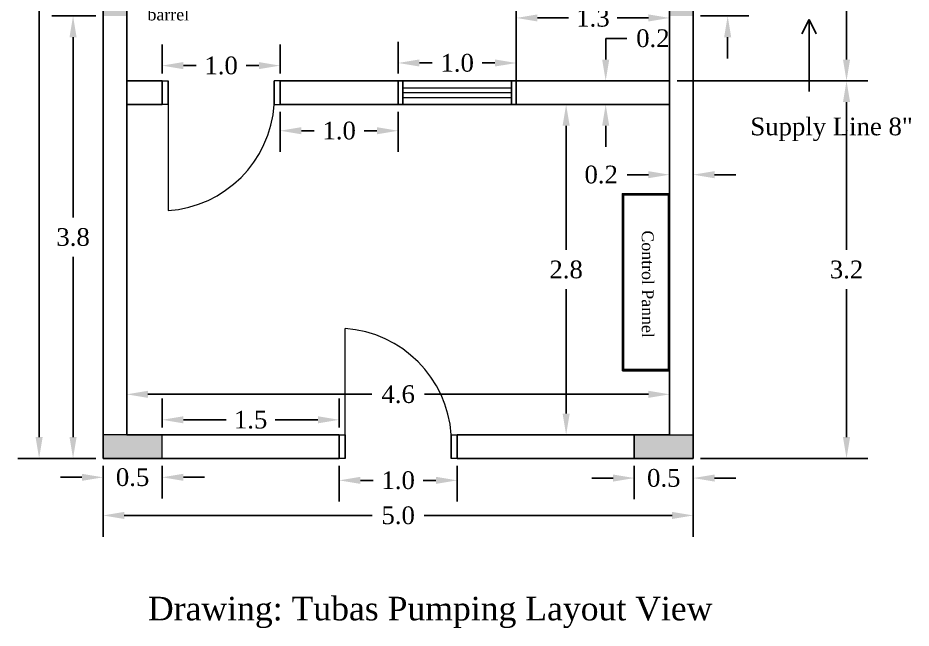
# Model space of a CAD drawing. Header units: inches. Extents: x 159760.5 to 159769.2, y 183473.1 to 183483.9.
# Drawn here: x 159761.61 to 159769.17, y 183473.05 to 183478.22 of the extents above; entities that cross this region are included whole.
import ezdxf

# ---------------------------------------------------------------- set-up
doc = ezdxf.new("R2010")
doc.units = ezdxf.units.IN
doc.header["$MEASUREMENT"] = 0
doc.header["$PDSIZE"] = 2
doc.layers.add('DIM6', color=180, linetype='Continuous')
doc.styles.get("Standard").update_dxf_attribs({"font": 'times.ttf', "height": 0.15})
doc.styles.add('style13', font='times.ttf', dxfattribs={"height": 0.04})
doc.dimstyles.get("Standard").update_dxf_attribs({"dimtxt": 0.15, "dimasz": 0.18, "dimexe": 0.18, "dimexo": 0.0625, "dimgap": 0.09, "dimtad": 0, "dimtih": 1, "dimtoh": 1, "dimdec": 1, "dimzin": 0, "dimdsep": 46, "dimtxsty": 'Standard', "dimcen": 0.09, "dimadec": 0, "dimazin": 0, "dimtfac": 1, "dimtdec": 1, "dimtofl": 0, "dimtmove": 0, "dimatfit": 3, "dimfxl": 1, "dimtolj": 1, "dimtzin": 0, "dimarcsym": 0})

# ---------------------------------------------------------------- blocks, each defined once
blk = doc.blocks.new('*D71')
at = {"color": 0, "linetype": 'Continuous', "lineweight": -2, "transparency": 16777216}
for p, q in [((159764.8291, 183477.7521), (159764.8291, 183478.021)), ((159765.8291, 183477.7521), (159765.8291, 183478.021)), ((159765.0091, 183477.841), (159765.1176, 183477.841)), ((159765.6491, 183477.841), (159765.5406, 183477.841))]:
    blk.add_line(p, q, dxfattribs=at)
at = {"color": 0, "linetype": 'Continuous', "lineweight": 0, "transparency": 16777216}
for points in [[(159765.0091, 183477.871), (159765.0091, 183477.811), (159764.8291, 183477.841)], [(159765.6491, 183477.871), (159765.6491, 183477.811), (159765.8291, 183477.841)]]:
    blk.add_solid(points, dxfattribs=at)
at = {"layer": 'DEFPOINTS', "color": 0, "linetype": 'Continuous', "lineweight": 0, "transparency": 16777216}
for p in [(159765.8291, 183477.841), (159764.8291, 183477.6896), (159765.8291, 183477.6896)]:
    blk.add_point(p, dxfattribs=at)
at = {"color": 0, "linetype": 'Continuous', "lineweight": 0, "transparency": 16777216, "insert": (159765.3291, 183477.841), "char_height": 0.15, "attachment_point": 5}
blk.add_mtext('\\A1;1.0', dxfattribs=at)
blk = doc.blocks.new('*D72')
at = {"color": 0, "linetype": 'Continuous', "lineweight": -2, "transparency": 16777216}
for p, q in [((159762.8291, 183477.7521), (159762.8291, 183477.9988)), ((159763.8291, 183477.7521), (159763.8291, 183477.9988)), ((159763.0091, 183477.8188), (159763.1176, 183477.8188)), ((159763.6491, 183477.8188), (159763.5406, 183477.8188))]:
    blk.add_line(p, q, dxfattribs=at)
at = {"color": 0, "linetype": 'Continuous', "lineweight": 0, "transparency": 16777216}
for points in [[(159763.0091, 183477.8488), (159763.0091, 183477.7888), (159762.8291, 183477.8188)], [(159763.6491, 183477.8488), (159763.6491, 183477.7888), (159763.8291, 183477.8188)]]:
    blk.add_solid(points, dxfattribs=at)
at = {"layer": 'DEFPOINTS', "color": 0, "linetype": 'Continuous', "lineweight": 0, "transparency": 16777216}
for p in [(159763.8291, 183477.8188), (159762.8291, 183477.6896), (159763.8291, 183477.6896)]:
    blk.add_point(p, dxfattribs=at)
at = {"color": 0, "linetype": 'Continuous', "lineweight": 0, "transparency": 16777216, "insert": (159763.3291, 183477.8188), "char_height": 0.15, "attachment_point": 5}
blk.add_mtext('\\A1;1.0', dxfattribs=at)
blk = doc.blocks.new('*D73')
at = {"color": 0, "linetype": 'Continuous', "lineweight": -2, "transparency": 16777216}
for p, q in [((159764.3291, 183474.4271), (159764.3291, 183474.1233)), ((159765.3291, 183474.4271), (159765.3291, 183474.1233)), ((159764.5091, 183474.3033), (159764.6176, 183474.3033)), ((159765.1491, 183474.3033), (159765.0406, 183474.3033))]:
    blk.add_line(p, q, dxfattribs=at)
at = {"color": 0, "linetype": 'Continuous', "lineweight": 0, "transparency": 16777216}
for points in [[(159764.5091, 183474.3333), (159764.5091, 183474.2733), (159764.3291, 183474.3033)], [(159765.1491, 183474.3333), (159765.1491, 183474.2733), (159765.3291, 183474.3033)]]:
    blk.add_solid(points, dxfattribs=at)
at = {"layer": 'DEFPOINTS', "color": 0, "linetype": 'Continuous', "lineweight": 0, "transparency": 16777216}
for p in [(159764.3291, 183474.4896), (159765.3291, 183474.4896), (159765.3291, 183474.3033)]:
    blk.add_point(p, dxfattribs=at)
at = {"color": 0, "linetype": 'Continuous', "lineweight": 0, "transparency": 16777216, "insert": (159764.8291, 183474.3033), "char_height": 0.15, "attachment_point": 5}
blk.add_mtext('\\A1;1.0', dxfattribs=at)
blk = doc.blocks.new('*D74')
at = {"color": 0, "linetype": 'Continuous', "lineweight": -2, "transparency": 16777216}
for p, q in [((159762.2666, 183482.4896), (159761.6071, 183482.4896)), ((159761.7871, 183482.3096), (159761.7871, 183479.3131)), ((159761.7871, 183474.6696), (159761.7871, 183478.9801)), ((159762.2666, 183474.4896), (159761.6071, 183474.4896))]:
    blk.add_line(p, q, dxfattribs=at)
at = {"color": 0, "linetype": 'Continuous', "lineweight": 0, "transparency": 16777216}
for points in [[(159761.7571, 183482.3096), (159761.8171, 183482.3096), (159761.7871, 183482.4896)], [(159761.7571, 183474.6696), (159761.8171, 183474.6696), (159761.7871, 183474.4896)]]:
    blk.add_solid(points, dxfattribs=at)
at = {"layer": 'DEFPOINTS', "color": 0, "linetype": 'Continuous', "lineweight": 0, "transparency": 16777216}
for p in [(159762.3291, 183482.4896), (159761.7871, 183474.4896), (159762.3291, 183474.4896)]:
    blk.add_point(p, dxfattribs=at)
at = {"color": 0, "linetype": 'Continuous', "lineweight": 0, "transparency": 16777216, "insert": (159761.7871, 183479.1466), "char_height": 0.15, "attachment_point": 5}
blk.add_mtext('\\A1;8.0', dxfattribs=at)
blk = doc.blocks.new('*D75')
at = {"color": 0, "linetype": 'Continuous', "lineweight": -2, "transparency": 16777216}
for p, q in [((159762.3291, 183474.4271), (159762.3291, 183473.8259)), ((159767.3291, 183474.4271), (159767.3291, 183473.8259)), ((159762.5091, 183474.0059), (159764.6099, 183474.0059)), ((159767.1491, 183474.0059), (159765.0483, 183474.0059))]:
    blk.add_line(p, q, dxfattribs=at)
at = {"color": 0, "linetype": 'Continuous', "lineweight": 0, "transparency": 16777216}
for points in [[(159762.5091, 183474.0359), (159762.5091, 183473.9759), (159762.3291, 183474.0059)], [(159767.1491, 183474.0359), (159767.1491, 183473.9759), (159767.3291, 183474.0059)]]:
    blk.add_solid(points, dxfattribs=at)
at = {"layer": 'DEFPOINTS', "color": 0, "linetype": 'Continuous', "lineweight": 0, "transparency": 16777216}
for p in [(159762.3291, 183474.4896), (159767.3291, 183474.4896), (159767.3291, 183474.0059)]:
    blk.add_point(p, dxfattribs=at)
at = {"color": 0, "linetype": 'Continuous', "lineweight": 0, "transparency": 16777216, "insert": (159764.8291, 183474.0059), "char_height": 0.15, "attachment_point": 5}
blk.add_mtext('\\A1;5.0', dxfattribs=at)
blk = doc.blocks.new('*D76')
at = {"color": 0, "linetype": 'Continuous', "lineweight": -2, "transparency": 16777216}
for p, q in [((159762.3291, 183474.4271), (159762.3291, 183474.1491)), ((159762.8291, 183474.4271), (159762.8291, 183474.1491)), ((159762.1491, 183474.3291), (159761.9691, 183474.3291)), ((159763.0091, 183474.3291), (159763.1891, 183474.3291))]:
    blk.add_line(p, q, dxfattribs=at)
at = {"color": 0, "linetype": 'Continuous', "lineweight": 0, "transparency": 16777216}
for points in [[(159762.1491, 183474.3591), (159762.1491, 183474.2991), (159762.3291, 183474.3291)], [(159763.0091, 183474.3591), (159763.0091, 183474.2991), (159762.8291, 183474.3291)]]:
    blk.add_solid(points, dxfattribs=at)
at = {"layer": 'DEFPOINTS', "color": 0, "linetype": 'Continuous', "lineweight": 0, "transparency": 16777216}
for p in [(159762.3291, 183474.4896), (159762.8291, 183474.4896), (159762.8291, 183474.3291)]:
    blk.add_point(p, dxfattribs=at)
at = {"color": 0, "linetype": 'Continuous', "lineweight": 0, "transparency": 16777216, "insert": (159762.5791, 183474.3291), "char_height": 0.15, "attachment_point": 5}
blk.add_mtext('\\A1;0.5', dxfattribs=at)
blk = doc.blocks.new('*D77')
at = {"color": 0, "linetype": 'Continuous', "lineweight": -2, "transparency": 16777216}
for p, q in [((159765.8291, 183477.5521), (159765.8291, 183478.4028)), ((159767.1291, 183477.5521), (159767.1291, 183478.4028)), ((159766.0091, 183478.2228), (159766.2729, 183478.2228)), ((159766.9491, 183478.2228), (159766.6854, 183478.2228))]:
    blk.add_line(p, q, dxfattribs=at)
at = {"color": 0, "linetype": 'Continuous', "lineweight": 0, "transparency": 16777216}
for points in [[(159766.0091, 183478.2528), (159766.0091, 183478.1928), (159765.8291, 183478.2228)], [(159766.9491, 183478.2528), (159766.9491, 183478.1928), (159767.1291, 183478.2228)]]:
    blk.add_solid(points, dxfattribs=at)
at = {"layer": 'DEFPOINTS', "color": 0, "linetype": 'Continuous', "lineweight": 0, "transparency": 16777216}
for p in [(159765.8291, 183478.2228), (159765.8291, 183477.4896), (159767.1291, 183477.4896)]:
    blk.add_point(p, dxfattribs=at)
at = {"color": 0, "linetype": 'Continuous', "lineweight": 0, "transparency": 16777216, "insert": (159766.4791, 183478.2228), "char_height": 0.15, "attachment_point": 5}
blk.add_mtext('\\A1;1.3', dxfattribs=at)
blk = doc.blocks.new('*D78')
at = {"color": 0, "linetype": 'Continuous', "lineweight": -2, "transparency": 16777216}
for p, q in [((159763.8291, 183477.4271), (159763.8291, 183477.0869)), ((159764.8291, 183477.4271), (159764.8291, 183477.0869)), ((159764.0091, 183477.2669), (159764.1176, 183477.2669)), ((159764.6491, 183477.2669), (159764.5406, 183477.2669))]:
    blk.add_line(p, q, dxfattribs=at)
at = {"color": 0, "linetype": 'Continuous', "lineweight": 0, "transparency": 16777216}
for points in [[(159764.0091, 183477.2969), (159764.0091, 183477.2369), (159763.8291, 183477.2669)], [(159764.6491, 183477.2969), (159764.6491, 183477.2369), (159764.8291, 183477.2669)]]:
    blk.add_solid(points, dxfattribs=at)
at = {"layer": 'DEFPOINTS', "color": 0, "linetype": 'Continuous', "lineweight": 0, "transparency": 16777216}
for p in [(159763.8291, 183477.4896), (159764.8291, 183477.4896), (159764.8291, 183477.2669)]:
    blk.add_point(p, dxfattribs=at)
at = {"color": 0, "linetype": 'Continuous', "lineweight": 0, "transparency": 16777216, "insert": (159764.3291, 183477.2669), "char_height": 0.15, "attachment_point": 5}
blk.add_mtext('\\A1;1.0', dxfattribs=at)
blk = doc.blocks.new('*D79')
at = {"color": 0, "linetype": 'Continuous', "lineweight": -2, "transparency": 16777216}
for p, q in [((159762.5291, 183475.0952), (159762.5291, 183475.2127)), ((159767.1291, 183475.0952), (159767.1291, 183475.2127)), ((159762.7091, 183475.0327), (159764.6067, 183475.0327)), ((159766.9491, 183475.0327), (159765.0516, 183475.0327))]:
    blk.add_line(p, q, dxfattribs=at)
at = {"color": 0, "linetype": 'Continuous', "lineweight": 0, "transparency": 16777216}
for points in [[(159762.7091, 183475.0627), (159762.7091, 183475.0027), (159762.5291, 183475.0327)], [(159766.9491, 183475.0627), (159766.9491, 183475.0027), (159767.1291, 183475.0327)]]:
    blk.add_solid(points, dxfattribs=at)
at = {"layer": 'DEFPOINTS', "color": 0, "linetype": 'Continuous', "lineweight": 0, "transparency": 16777216}
for p in [(159762.5291, 183475.0327), (159767.1291, 183475.0327), (159767.1291, 183475.0327)]:
    blk.add_point(p, dxfattribs=at)
at = {"color": 0, "linetype": 'Continuous', "lineweight": 0, "transparency": 16777216, "insert": (159764.8291, 183475.0327), "char_height": 0.15, "attachment_point": 5}
blk.add_mtext('\\A1;4.6', dxfattribs=at)
blk = doc.blocks.new('*D80')
at = {"color": 0, "linetype": 'Continuous', "lineweight": -2, "transparency": 16777216}
for p, q in [((159762.8291, 183474.7521), (159762.8291, 183474.9965)), ((159764.3291, 183474.7521), (159764.3291, 183474.9965)), ((159763.0091, 183474.8165), (159763.371, 183474.8165)), ((159764.1491, 183474.8165), (159763.7873, 183474.8165))]:
    blk.add_line(p, q, dxfattribs=at)
at = {"color": 0, "linetype": 'Continuous', "lineweight": 0, "transparency": 16777216}
for points in [[(159763.0091, 183474.8465), (159763.0091, 183474.7865), (159762.8291, 183474.8165)], [(159764.1491, 183474.8465), (159764.1491, 183474.7865), (159764.3291, 183474.8165)]]:
    blk.add_solid(points, dxfattribs=at)
at = {"layer": 'DEFPOINTS', "color": 0, "linetype": 'Continuous', "lineweight": 0, "transparency": 16777216}
for p in [(159764.3291, 183474.8165), (159762.8291, 183474.6896), (159764.3291, 183474.6896)]:
    blk.add_point(p, dxfattribs=at)
at = {"color": 0, "linetype": 'Continuous', "lineweight": 0, "transparency": 16777216, "insert": (159763.5791, 183474.8165), "char_height": 0.15, "attachment_point": 5}
blk.add_mtext('\\A1;1.5', dxfattribs=at)
blk = doc.blocks.new('*D81')
at = {"color": 0, "linetype": 'Continuous', "lineweight": -2, "transparency": 16777216}
for p, q in [((159766.1895, 183477.4896), (159766.072, 183477.4896)), ((159766.252, 183477.3096), (159766.252, 183476.2561)), ((159766.252, 183474.8696), (159766.252, 183475.9231)), ((159766.1895, 183474.6896), (159766.072, 183474.6896))]:
    blk.add_line(p, q, dxfattribs=at)
at = {"color": 0, "linetype": 'Continuous', "lineweight": 0, "transparency": 16777216}
for points in [[(159766.222, 183477.3096), (159766.282, 183477.3096), (159766.252, 183477.4896)], [(159766.222, 183474.8696), (159766.282, 183474.8696), (159766.252, 183474.6896)]]:
    blk.add_solid(points, dxfattribs=at)
at = {"layer": 'DEFPOINTS', "color": 0, "linetype": 'Continuous', "lineweight": 0, "transparency": 16777216}
for p in [(159766.252, 183477.4896), (159766.252, 183474.6896), (159766.252, 183474.6896)]:
    blk.add_point(p, dxfattribs=at)
at = {"color": 0, "linetype": 'Continuous', "lineweight": 0, "transparency": 16777216, "insert": (159766.252, 183476.0896), "char_height": 0.15, "attachment_point": 5}
blk.add_mtext('\\A1;2.8', dxfattribs=at)
blk = doc.blocks.new('*D83')
at = {"color": 0, "linetype": 'Continuous', "lineweight": -2, "transparency": 16777216}
for p, q in [((159762.2666, 183478.2396), (159761.8947, 183478.2396)), ((159762.0747, 183478.0596), (159762.0747, 183476.5311)), ((159762.0747, 183474.6696), (159762.0747, 183476.1981)), ((159762.2666, 183474.4896), (159761.8947, 183474.4896))]:
    blk.add_line(p, q, dxfattribs=at)
at = {"color": 0, "linetype": 'Continuous', "lineweight": 0, "transparency": 16777216}
for points in [[(159762.0447, 183478.0596), (159762.1047, 183478.0596), (159762.0747, 183478.2396)], [(159762.0447, 183474.6696), (159762.1047, 183474.6696), (159762.0747, 183474.4896)]]:
    blk.add_solid(points, dxfattribs=at)
at = {"layer": 'DEFPOINTS', "color": 0, "linetype": 'Continuous', "lineweight": 0, "transparency": 16777216}
for p in [(159762.3291, 183478.2396), (159762.0747, 183474.4896), (159762.3291, 183474.4896)]:
    blk.add_point(p, dxfattribs=at)
at = {"color": 0, "linetype": 'Continuous', "lineweight": 0, "transparency": 16777216, "insert": (159762.0747, 183476.3646), "char_height": 0.15, "attachment_point": 5}
blk.add_mtext('\\A1;3.8', dxfattribs=at)
blk = doc.blocks.new('*D84')
at = {"color": 0, "linetype": 'Continuous', "lineweight": -2, "transparency": 16777216}
for p, q in [((159766.5873, 183477.8696), (159766.5873, 183478.0496)), ((159766.5873, 183478.0496), (159766.7673, 183478.0496)), ((159766.6132, 183477.6896), (159766.4073, 183477.6896)), ((159766.6132, 183477.4896), (159766.4073, 183477.4896)), ((159766.5873, 183477.3096), (159766.5873, 183477.1296))]:
    blk.add_line(p, q, dxfattribs=at)
at = {"color": 0, "linetype": 'Continuous', "lineweight": 0, "transparency": 16777216}
for points in [[(159766.5573, 183477.8696), (159766.6173, 183477.8696), (159766.5873, 183477.6896)], [(159766.5573, 183477.3096), (159766.6173, 183477.3096), (159766.5873, 183477.4896)]]:
    blk.add_solid(points, dxfattribs=at)
at = {"layer": 'DEFPOINTS', "color": 0, "linetype": 'Continuous', "lineweight": 0, "transparency": 16777216}
for p in [(159766.5873, 183477.6896), (159766.6757, 183477.6896), (159766.6757, 183477.4896)]:
    blk.add_point(p, dxfattribs=at)
at = {"color": 0, "linetype": 'Continuous', "lineweight": 0, "transparency": 16777216, "insert": (159766.9871, 183478.0496), "char_height": 0.15, "attachment_point": 5}
blk.add_mtext('\\A1;0.2', dxfattribs=at)
blk = doc.blocks.new('*D85')
at = {"color": 0, "linetype": 'Continuous', "lineweight": -2, "transparency": 16777216}
for p, q in [((159766.8291, 183474.4271), (159766.8291, 183474.1428)), ((159767.3291, 183474.4271), (159767.3291, 183474.1428)), ((159766.6491, 183474.3228), (159766.4691, 183474.3228)), ((159767.5091, 183474.3228), (159767.6891, 183474.3228))]:
    blk.add_line(p, q, dxfattribs=at)
at = {"color": 0, "linetype": 'Continuous', "lineweight": 0, "transparency": 16777216}
for points in [[(159766.6491, 183474.3528), (159766.6491, 183474.2928), (159766.8291, 183474.3228)], [(159767.5091, 183474.3528), (159767.5091, 183474.2928), (159767.3291, 183474.3228)]]:
    blk.add_solid(points, dxfattribs=at)
at = {"layer": 'DEFPOINTS', "color": 0, "linetype": 'Continuous', "lineweight": 0, "transparency": 16777216}
for p in [(159766.8291, 183474.4896), (159767.3291, 183474.4896), (159766.8291, 183474.3228)]:
    blk.add_point(p, dxfattribs=at)
at = {"color": 0, "linetype": 'Continuous', "lineweight": 0, "transparency": 16777216, "insert": (159767.0791, 183474.3228), "char_height": 0.15, "attachment_point": 5}
blk.add_mtext('\\A1;0.5', dxfattribs=at)
blk = doc.blocks.new('*D86')
at = {"color": 0, "linetype": 'Continuous', "lineweight": -2, "transparency": 16777216}
for p, q in [((159767.1291, 183476.9008), (159767.1291, 183476.7142)), ((159767.3291, 183476.9008), (159767.3291, 183476.7142)), ((159766.9491, 183476.8942), (159766.7691, 183476.8942)), ((159767.5091, 183476.8942), (159767.6891, 183476.8942))]:
    blk.add_line(p, q, dxfattribs=at)
at = {"color": 0, "linetype": 'Continuous', "lineweight": 0, "transparency": 16777216}
for points in [[(159766.9491, 183476.9242), (159766.9491, 183476.8642), (159767.1291, 183476.8942)], [(159767.5091, 183476.9242), (159767.5091, 183476.8642), (159767.3291, 183476.8942)]]:
    blk.add_solid(points, dxfattribs=at)
at = {"layer": 'DEFPOINTS', "color": 0, "linetype": 'Continuous', "lineweight": 0, "transparency": 16777216}
for p in [(159767.1291, 183476.9633), (159767.3291, 183476.9633), (159767.1291, 183476.8942)]:
    blk.add_point(p, dxfattribs=at)
at = {"color": 0, "linetype": 'Continuous', "lineweight": 0, "transparency": 16777216, "insert": (159766.5493, 183476.8942), "char_height": 0.15, "attachment_point": 5}
blk.add_mtext('\\A1;0.2', dxfattribs=at)
blk = doc.blocks.new('*D87')
at = {"color": 0, "linetype": 'Continuous', "lineweight": -2, "transparency": 16777216}
for p, q in [((159767.3916, 183482.4896), (159768.8075, 183482.4896)), ((159768.6275, 183482.3096), (159768.6275, 183480.2561)), ((159768.6275, 183477.8696), (159768.6275, 183479.9231)), ((159767.1916, 183477.6896), (159768.8075, 183477.6896))]:
    blk.add_line(p, q, dxfattribs=at)
at = {"color": 0, "linetype": 'Continuous', "lineweight": 0, "transparency": 16777216}
for points in [[(159768.5975, 183482.3096), (159768.6575, 183482.3096), (159768.6275, 183482.4896)], [(159768.5975, 183477.8696), (159768.6575, 183477.8696), (159768.6275, 183477.6896)]]:
    blk.add_solid(points, dxfattribs=at)
at = {"layer": 'DEFPOINTS', "color": 0, "linetype": 'Continuous', "lineweight": 0, "transparency": 16777216}
for p in [(159767.3291, 183482.4896), (159767.1291, 183477.6896), (159768.6275, 183477.6896)]:
    blk.add_point(p, dxfattribs=at)
at = {"color": 0, "linetype": 'Continuous', "lineweight": 0, "transparency": 16777216, "insert": (159768.6275, 183480.0896), "char_height": 0.15, "attachment_point": 5}
blk.add_mtext('\\A1;4.8', dxfattribs=at)
blk = doc.blocks.new('*D88')
at = {"color": 0, "linetype": 'Continuous', "lineweight": -2, "transparency": 16777216}
for p, q in [((159767.1916, 183477.6896), (159768.8075, 183477.6896)), ((159768.6275, 183477.5096), (159768.6275, 183476.2561)), ((159768.6275, 183474.6696), (159768.6275, 183475.9231)), ((159767.3916, 183474.4896), (159768.8075, 183474.4896))]:
    blk.add_line(p, q, dxfattribs=at)
at = {"color": 0, "linetype": 'Continuous', "lineweight": 0, "transparency": 16777216}
for points in [[(159768.5975, 183477.5096), (159768.6575, 183477.5096), (159768.6275, 183477.6896)], [(159768.5975, 183474.6696), (159768.6575, 183474.6696), (159768.6275, 183474.4896)]]:
    blk.add_solid(points, dxfattribs=at)
at = {"layer": 'DEFPOINTS', "color": 0, "linetype": 'Continuous', "lineweight": 0, "transparency": 16777216}
for p in [(159767.1291, 183477.6896), (159767.3291, 183474.4896), (159768.6275, 183474.4896)]:
    blk.add_point(p, dxfattribs=at)
at = {"color": 0, "linetype": 'Continuous', "lineweight": 0, "transparency": 16777216, "insert": (159768.6275, 183476.0896), "char_height": 0.15, "attachment_point": 5}
blk.add_mtext('\\A1;3.2', dxfattribs=at)
blk = doc.blocks.new('*D89')
at = {"color": 0, "linetype": 'Continuous', "lineweight": -2, "transparency": 16777216}
for p, q in [((159767.6205, 183478.9196), (159767.6205, 183479.0996)), ((159767.3916, 183478.7396), (159767.8005, 183478.7396)), ((159767.3916, 183478.2396), (159767.8005, 183478.2396)), ((159767.6205, 183478.0596), (159767.6205, 183477.8796))]:
    blk.add_line(p, q, dxfattribs=at)
at = {"color": 0, "linetype": 'Continuous', "lineweight": 0, "transparency": 16777216}
for points in [[(159767.5905, 183478.9196), (159767.6505, 183478.9196), (159767.6205, 183478.7396)], [(159767.5905, 183478.0596), (159767.6505, 183478.0596), (159767.6205, 183478.2396)]]:
    blk.add_solid(points, dxfattribs=at)
at = {"layer": 'DEFPOINTS', "color": 0, "linetype": 'Continuous', "lineweight": 0, "transparency": 16777216}
for p in [(159767.3291, 183478.7396), (159767.3291, 183478.2396), (159767.6205, 183478.2396)]:
    blk.add_point(p, dxfattribs=at)
at = {"color": 0, "linetype": 'Continuous', "lineweight": 0, "transparency": 16777216, "insert": (159767.6205, 183478.4896), "char_height": 0.15, "attachment_point": 5}
blk.add_mtext('\\A1;0.5', dxfattribs=at)

msp = doc.modelspace()

# ---------------------------------------------------------------- hatches: boundary and pattern name
at = {"linetype": 'Continuous', "lineweight": 0}
h = msp.add_hatch(color=7, dxfattribs=at)
h.dxf.hatch_style = 1
h.paths.add_polyline_path([(159762.5291, 183478.7396), (159762.3291, 183478.7396), (159762.3291, 183478.6443), (159762.5291, 183478.6443)])
h.paths.add_polyline_path([(159762.5291, 183478.5943), (159762.3291, 183478.5943), (159762.3291, 183478.2396), (159762.5291, 183478.2396)])
h.paths.add_polyline_path([(159762.5291, 183478.6443), (159762.3291, 183478.6443), (159762.3291, 183478.5943), (159762.5291, 183478.5943)])
h.paths.add_polyline_path([(159767.3291, 183478.7396), (159767.1291, 183478.7396), (159767.1291, 183478.2396), (159767.3291, 183478.2396)])
h.paths.add_polyline_path([(159767.3291, 183474.6896), (159766.8291, 183474.6896), (159766.8291, 183474.4896), (159767.3291, 183474.4896)])
h.paths.add_polyline_path([(159762.8291, 183474.6896), (159762.3291, 183474.6896), (159762.3291, 183474.4896), (159762.8291, 183474.4896)])
h.paths.add_polyline_path([(159767.3291, 183482.4896), (159766.8291, 183482.4896), (159766.8291, 183482.2896), (159767.3291, 183482.2896)])
h.paths.add_polyline_path([(159762.8291, 183482.4896), (159762.3291, 183482.4896), (159762.3291, 183482.2896), (159762.8291, 183482.2896)])

# ---------------------------------------------------------------- linework, layer by layer
at = {"color": 7, "linetype": 'Continuous', "lineweight": 0}
for p, q in [((159762.8291, 183477.6896), (159762.8791, 183477.6896)), ((159762.8791, 183477.6896), (159762.8791, 183477.4896)), ((159763.8291, 183477.6896), (159763.7791, 183477.6896)), ((159763.8291, 183477.4896), (159763.8291, 183477.6896)), ((159764.8691, 183477.6296), (159765.7891, 183477.6296)), ((159764.8691, 183477.5896), (159765.7891, 183477.5896)), ((159764.8691, 183477.5496), (159765.7891, 183477.5496)), ((159762.8791, 183477.4896), (159762.8291, 183477.4896)), ((159762.8791, 183477.4896), (159762.8791, 183476.5896)), ((159763.7791, 183477.4896), (159763.8291, 183477.4896)), ((159764.3791, 183474.6896), (159764.3791, 183475.5896)), ((159764.3291, 183474.6896), (159764.3791, 183474.6896)), ((159764.3791, 183474.6896), (159764.3791, 183474.4896)), ((159765.2791, 183474.6896), (159765.3291, 183474.6896)), ((159765.3291, 183474.6896), (159765.3291, 183474.4896)), ((159764.3791, 183474.4896), (159764.3291, 183474.4896)), ((159765.3291, 183474.4896), (159765.2791, 183474.4896))]:
    msp.add_line(p, q, dxfattribs=at)
for points in [[(159762.8291, 183474.6896), (159762.3291, 183474.6896), (159762.3291, 183474.4896), (159762.8291, 183474.4896)], [(159767.3291, 183474.4896), (159766.8291, 183474.4896), (159766.8291, 183474.6896), (159767.3291, 183474.6896)]]:
    msp.add_lwpolyline(points, close=True, dxfattribs=at)
for centre, start, end in [((159762.8125, 183477.5562), 273.94314, 356.05686), ((159764.3125, 183474.623), 3.94314, 86.05686)]:
    msp.add_arc(centre, 0.9689, start, end, dxfattribs=at)
at = {"layer": 'DIM6', "color": 7, "linetype": 'Continuous'}
for p, q in [((159762.3291, 183482.4896), (159762.3291, 183474.4896)), ((159762.5291, 183482.2896), (159762.5291, 183474.6896)), ((159767.1291, 183479.4896), (159767.1291, 183477.8896)), ((159767.3291, 183477.8896), (159767.3291, 183479.4896)), ((159768.31, 183478.209), (159768.2498, 183478.0888)), ((159768.31, 183477.5992), (159768.31, 183478.209)), ((159768.31, 183478.209), (159768.3702, 183478.0888)), ((159767.1291, 183477.8896), (159767.1291, 183474.6896)), ((159767.3291, 183477.8896), (159767.3291, 183474.4896)), ((159762.5291, 183477.6896), (159762.8291, 183477.6896)), ((159762.8291, 183477.6896), (159762.8291, 183477.4896)), ((159762.8791, 183477.6896), (159762.8791, 183477.4896)), ((159763.7791, 183477.6896), (159763.7791, 183477.4896)), ((159763.8291, 183477.6896), (159763.8291, 183477.4896)), ((159763.8291, 183477.6896), (159767.1291, 183477.6896)), ((159764.8291, 183477.6896), (159764.8291, 183477.4896)), ((159764.8691, 183477.6896), (159764.8691, 183477.4896)), ((159765.7891, 183477.6896), (159765.7891, 183477.4896)), ((159765.8291, 183477.6896), (159765.8291, 183477.4896)), ((159762.5291, 183477.4896), (159762.8291, 183477.4896)), ((159763.8291, 183477.4896), (159767.1291, 183477.4896)), ((159762.5291, 183474.6896), (159764.3291, 183474.6896)), ((159764.3291, 183474.6896), (159764.3291, 183474.4896)), ((159764.3791, 183474.6896), (159764.3791, 183474.4896)), ((159765.2791, 183474.6896), (159765.2791, 183474.4896)), ((159765.3291, 183474.6896), (159765.3291, 183474.4896)), ((159765.3291, 183474.6896), (159767.1291, 183474.6896)), ((159766.8291, 183474.6896), (159766.8291, 183474.4896)), ((159762.3291, 183474.4896), (159764.3291, 183474.4896)), ((159765.3291, 183474.4896), (159767.3291, 183474.4896))]:
    msp.add_line(p, q, dxfattribs=at)
for points in [[(159766.7291, 183475.2329), (159766.7291, 183476.7329), (159767.1291, 183476.7329), (159767.1291, 183475.2329)], [(159766.7391, 183475.2429), (159766.7391, 183476.7229), (159767.1191, 183476.7229), (159767.1191, 183475.2429)]]:
    msp.add_lwpolyline(points, close=True, dxfattribs=at)

# ---------------------------------------------------------------- texts
at = {"layer": 'DIM6', "color": 7, "linetype": 'Continuous', "style": 'style13'}
for s, height, p in [(' barrel', 0.1, (159762.6678, 183478.2021)), ('Supply Line 8"', 0.15, (159767.8126, 183477.2281))]:
    msp.add_text(s, height=height, dxfattribs=at).set_placement(p)
msp.add_text('Control Pannel', height=0.1, rotation=270, dxfattribs=at).set_placement((159766.8936, 183476.4217))
at = {"layer": 'DIM6', "color": 7, "linetype": 'Continuous'}
msp.add_text('Drawing: Tubas Pumping Layout View', height=0.2, dxfattribs=at).set_placement((159762.7092, 183473.1166))

# ---------------------------------------------------------------- dimensions: what is measured, and where the dimension line sits
at = {"color": 7, "linetype": 'Continuous', "lineweight": 0}
dim = msp.add_linear_dim(base=(159761.7871, 183474.4896), p1=(159762.3291, 183482.4896), p2=(159762.3291, 183474.4896), angle=90, dimstyle='Standard', dxfattribs=at)
dim.commit()
dim.dimension.update_dxf_attribs({"geometry": '*D74', "text_midpoint": (159761.7871, 183479.1466), "dimtype": 160})
for base, p1, p2, picture, middle in [((159768.6275, 183477.6896), (159767.3291, 183482.4896), (159767.1291, 183477.6896), '*D87', (159768.6275, 183480.0896)), ((159767.6205, 183478.2396), (159767.3291, 183478.7396), (159767.3291, 183478.2396), '*D89', (159767.6205, 183478.4896)), ((159762.0747456451, 183474.4896182112), (159762.3291252242, 183478.2396182112), (159762.3291252242, 183474.4896182112), '*D83', (159762.0747456451, 183476.3646182112)), ((159766.5873, 183477.6896), (159766.6757, 183477.4896), (159766.6757, 183477.6896), '*D84', (159766.9871, 183478.0496)), ((159766.252, 183474.6896), (159766.252, 183477.4896), (159766.252, 183474.6896), '*D81', (159766.252, 183476.0896))]:
    dim = msp.add_linear_dim(base=base, p1=p1, p2=p2, angle=90, dimstyle='Standard', dxfattribs=at)
    dim.commit()
    dim.dimension.update_dxf_attribs({"geometry": picture, "text_midpoint": middle})
dim = msp.add_linear_dim(base=(159765.8291, 183478.2228), p1=(159767.1291, 183477.4896), p2=(159765.8291, 183477.4896), dimstyle='Standard', dxfattribs=at)
dim.commit()
dim.dimension.update_dxf_attribs({"geometry": '*D77', "text_midpoint": (159766.4791, 183478.2228), "dimtype": 160})
for base, p1, p2, picture, middle in [((159763.8291, 183477.8188), (159762.8291, 183477.6896), (159763.8291, 183477.6896), '*D72', (159763.3291, 183477.8188)), ((159765.8291, 183477.841), (159764.8291, 183477.6896), (159765.8291, 183477.6896), '*D71', (159765.3291, 183477.841)), ((159764.8291, 183477.2669), (159763.8291, 183477.4896), (159764.8291, 183477.4896), '*D78', (159764.3291, 183477.2669)), ((159767.1291, 183476.8942), (159767.3291, 183476.9633), (159767.1291, 183476.9633), '*D86', (159766.5493, 183476.8942)), ((159767.1291, 183475.0327), (159762.5291, 183475.0327), (159767.1291, 183475.0327), '*D79', (159764.8291, 183475.0327)), ((159764.3291, 183474.8165), (159762.8291, 183474.6896), (159764.3291, 183474.6896), '*D80', (159763.5791, 183474.8165)), ((159762.8291, 183474.3291), (159762.3291, 183474.4896), (159762.8291, 183474.4896), '*D76', (159762.5791, 183474.3291)), ((159767.3291, 183474.0059), (159762.3291, 183474.4896), (159767.3291, 183474.4896), '*D75', (159764.8291, 183474.0059)), ((159765.3291, 183474.3033), (159764.3291, 183474.4896), (159765.3291, 183474.4896), '*D73', (159764.8291, 183474.3033)), ((159766.8291, 183474.3228), (159767.3291, 183474.4896), (159766.8291, 183474.4896), '*D85', (159767.0791, 183474.3228))]:
    dim = msp.add_linear_dim(base=base, p1=p1, p2=p2, dimstyle='Standard', dxfattribs=at)
    dim.commit()
    dim.dimension.update_dxf_attribs({"geometry": picture, "text_midpoint": middle})
dim = msp.add_linear_dim(base=(159768.6275, 183474.4896), p1=(159767.1291, 183477.6896), p2=(159767.3291, 183474.4896), angle=90, dimstyle='Standard', override={"dimtmove": 1}, dxfattribs=at)
dim.commit()
dim.dimension.update_dxf_attribs({"geometry": '*D88', "text_midpoint": (159768.6275, 183476.0896)})

doc.saveas('drawing.dxf')
